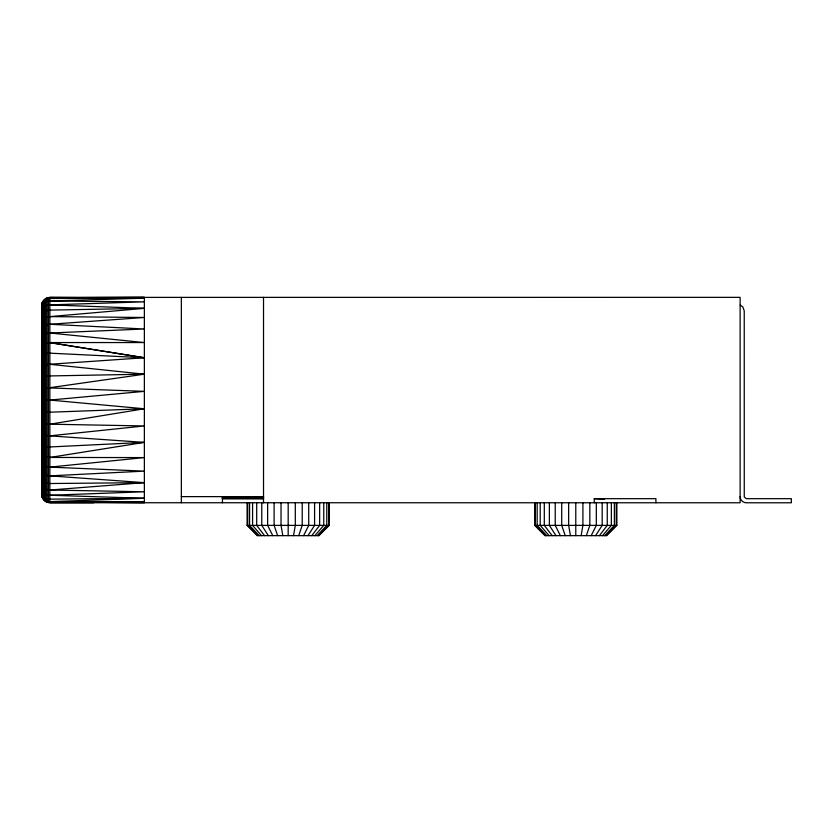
<?xml version="1.0" encoding="UTF-8"?>
<svg xmlns="http://www.w3.org/2000/svg" width="833" height="833" viewBox="0 0 833 833"><rect width="100%" height="100%" fill="white"/><g stroke="black" fill="none" stroke-linecap="round" stroke-linejoin="round"><path stroke-width="1.25" d="M41.65 305.94L41.775 304.18L41.775 495.947L41.65 493.532M41.65 307.596C41.098 302.879 45.107 298.37 49.865 298.474L144.369 298.183L49.865 300.984C45.586 300.89 41.588 304.555 41.65 308.908M41.65 310.542L42.15 307.877M41.65 312.49C41.619 308.189 45.7 304.784 49.865 304.878L144.369 301.848L49.865 300.984M41.65 314.749L42.15 312.208M41.65 317.311C41.66 313.073 45.867 310.011 49.865 310.115L144.369 308.345L49.865 316.613C46.065 316.519 41.723 319.143 41.65 323.287M41.65 320.153L42.15 317.779M41.65 326.682L42.15 324.506M41.65 330.337C41.827 326.317 46.284 324.214 49.865 324.276L144.369 317.477L49.865 316.613M41.65 334.241L42.15 332.284M41.65 338.375C41.994 334.512 46.533 333.002 49.865 333.013L144.369 328.993L49.865 324.276M41.65 342.727L42.15 341.02M41.65 347.278C42.223 343.623 46.783 342.759 49.865 342.686L144.369 357.753L48.439 364.344L43.576 365.323L41.65 367.155M41.65 352.005L42.15 350.578M293.518 535.65L295.309 525.384L295.309 502.778M581.132 535.65L582.913 525.384L582.913 502.778M41.65 356.909C42.545 353.577 47.002 353.338 49.865 353.161L144.369 357.753L49.865 342.55L144.369 342.55L49.865 333.013M41.65 361.97L42.15 360.835M41.775 304.514C42.16 300.526 45.898 297.35 49.865 297.391L740.131 297.35L740.131 502.778L49.865 502.736C45.898 502.778 42.16 499.602 41.775 495.614M41.775 306.2L42.15 304.836M41.65 372.466L42.15 371.643M298.714 535.65L302.223 525.384L302.223 502.778M586.317 535.65L589.837 525.384L589.837 502.778M41.65 377.87L43.576 376.631L48.439 375.964L144.369 374.184L41.65 388.886M42.15 303.139L43.576 300.682M303.576 535.65L308.72 525.384L308.72 502.778M591.191 535.65L596.324 525.384L596.324 502.778M307.981 535.65L314.582 525.384L314.582 502.778M595.585 535.65L602.186 525.384L602.186 502.778M311.781 535.65L319.643 525.384L319.643 502.778M599.385 535.65L607.257 525.384L607.257 502.778M314.853 535.65L323.756 525.384L323.756 502.778M602.467 535.65L611.36 525.384L611.36 502.778M317.134 535.65L326.775 525.384L326.775 502.778M604.737 535.65L614.39 525.384L614.39 502.778M318.518 535.65L328.639 525.384L328.639 502.778M606.132 535.65L616.243 525.384L616.243 502.778M329.254 502.778L329.254 525.384L318.987 535.65L257.355 535.65L247.089 525.384L247.089 502.778M616.868 502.778L616.868 525.384L606.591 535.65L544.969 535.65L534.692 525.384L534.692 502.778M45.763 298.849L47.054 298.245M41.65 422.258L44.586 423.737L49.865 424.195L144.369 408.774L49.865 400.069L41.65 400.069M41.65 452.86L43.576 455.807L49.865 457.452L144.369 442.375L48.439 435.784L43.576 434.805L41.65 432.973M49.865 435.836L144.369 425.944L49.865 424.195M41.65 461.753C41.994 465.616 46.533 467.126 49.865 467.126L144.369 457.588L49.865 457.452M49.865 400.069L144.369 391.354L49.865 387.918M41.65 482.817C41.66 487.055 45.867 490.116 49.865 490.023L144.369 482.651L49.865 475.851C46.284 475.914 41.827 473.81 41.65 469.791M49.865 475.851L144.369 471.134L49.865 467.126M144.369 442.375L49.865 446.967C47.002 446.8 42.545 446.55 41.65 443.218M144.369 408.774L49.865 412.21L41.65 411.242M41.65 487.638C41.619 491.939 45.7 495.343 49.865 495.25L144.369 491.782L49.865 490.023M41.775 494.937L44.586 499.758L49.865 501.653L144.369 498.28L49.865 495.25M144.369 482.651L49.865 483.525C46.065 483.609 41.723 480.985 41.65 476.84M144.369 498.28L49.865 499.154C45.586 499.238 41.588 495.573 41.65 491.22M49.865 501.653L144.369 501.955L49.865 501.851L144.369 502.778L144.369 297.35L49.865 297.756L52.458 297.808M49.865 297.61L144.369 297.443M181.344 496.624L263.52 496.624M222.432 496.978L263.52 496.978M222.432 497.322L263.52 497.322M222.432 497.645L263.52 497.645M222.432 497.936L263.52 497.936M222.432 498.196L263.52 498.196M222.432 498.394L263.52 498.394M222.432 498.55L263.52 498.644L222.432 498.675M594.273 502.778L594.273 498.675L655.904 498.675L655.904 502.778M93.879 502.716L49.865 502.736L49.865 297.391L144.369 298.183M247.089 525.384L329.254 525.384M534.692 525.384L616.868 525.384M49.865 304.878L144.369 308.345M594.273 498.675L604.539 499.363M49.865 502.372L45.763 501.279L42.15 496.989M49.865 364.302L144.369 374.184M740.183 305.065L742.797 306.898L744.233 310.855L744.265 496.978L746.295 498.675L791.35 498.675L791.35 502.778L746.295 502.778C742.994 502.84 740.068 499.915 740.131 496.624M545.438 535.65L535.317 525.384L535.317 502.778M257.824 535.65L247.713 525.384L247.713 502.778M546.823 535.65L537.17 525.384L537.17 502.778M259.219 535.65L249.567 525.384L249.567 502.778M42.15 428.485L41.65 427.662M549.093 535.65L540.2 525.384L540.2 502.778M261.489 535.65L252.586 525.384L252.586 502.778M552.175 535.65L544.303 525.384L544.303 502.778M264.561 535.65L256.699 525.384L256.699 502.778M42.15 439.293L41.65 438.158M555.975 535.65L549.374 525.384L549.374 502.778M268.361 535.65L261.76 525.384L261.76 502.778M42.15 449.549L41.65 448.123M560.37 535.65L555.236 525.384L555.236 502.778M272.766 535.65L267.632 525.384L267.632 502.778M42.15 459.118L41.65 457.411M42.15 467.844L41.65 465.886M42.15 475.633L41.65 473.446M565.243 535.65L561.723 525.384L561.723 502.778M277.628 535.65L274.119 525.384L274.119 502.778M42.15 482.349L41.65 479.975M42.15 487.919L41.65 485.379M42.15 492.251L41.65 489.585M42.15 495.291L41.65 492.542M570.428 535.65L568.647 525.384L568.647 502.778M282.824 535.65L281.033 525.384L281.033 502.778M575.78 502.778L575.78 535.65M288.176 502.778L288.176 535.65M263.52 297.35L263.52 502.778M222.432 496.624L222.432 502.778M181.344 297.35L181.344 502.778M48.439 297.516L48.439 502.611M47.054 297.891L47.054 502.247M45.763 298.495L45.763 501.633M44.586 299.318L44.586 500.82M43.576 300.328L43.576 499.8M42.754 301.504L42.754 498.634M42.15 302.796L42.15 497.332M41.65 305.607L41.65 494.521"/></g></svg>
